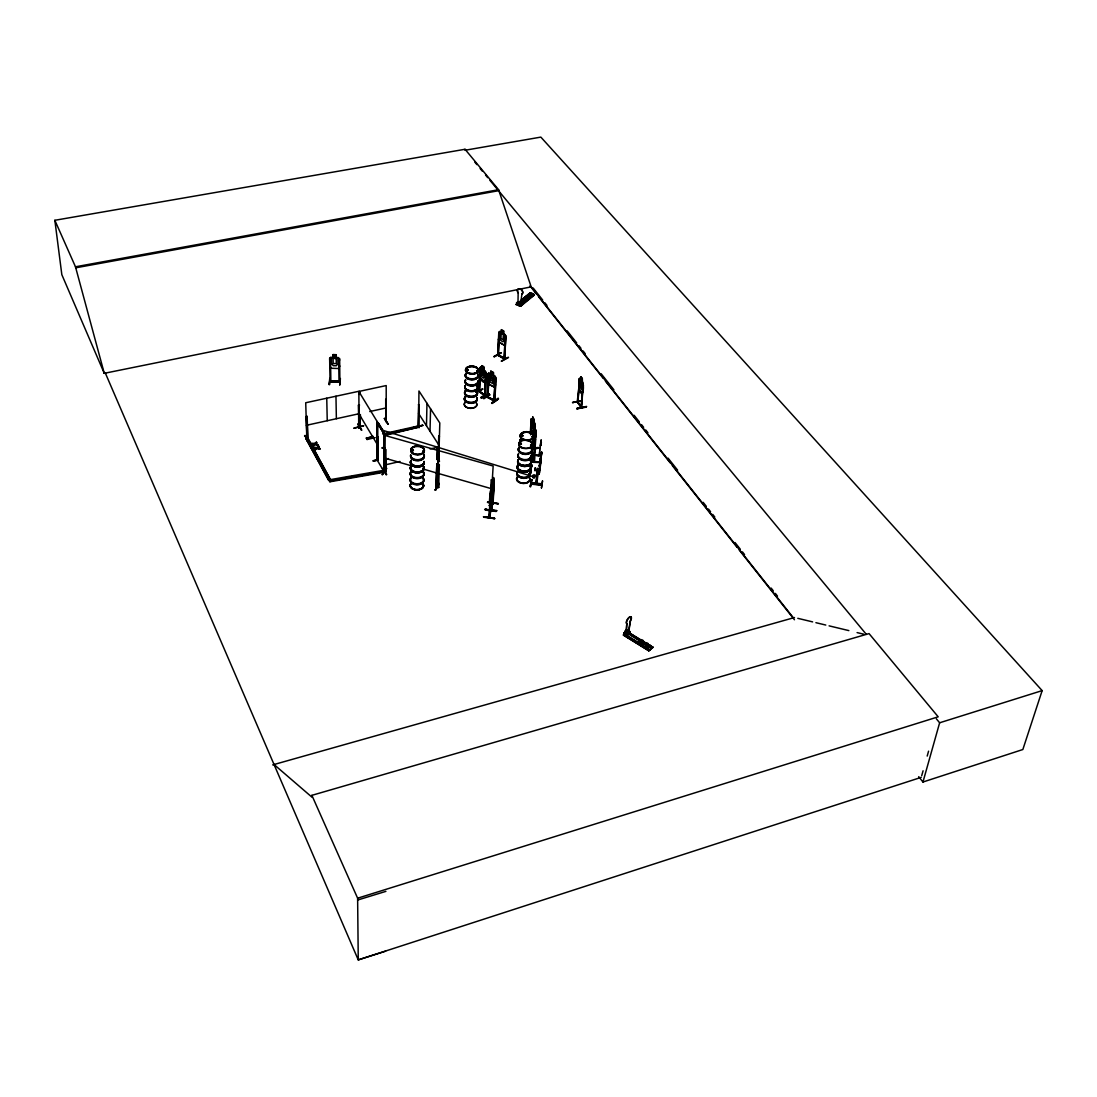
<?xml version="1.0" encoding="UTF-8"?>
<svg xmlns="http://www.w3.org/2000/svg" width="1097" height="1097" viewBox="0 0 1097 1097"><rect width="100%" height="100%" fill="white"/><g stroke="black" fill="none" stroke-linecap="round" stroke-linejoin="round"><path stroke-width="1.5" d="M388.42 458.56L385.088 459.328L385.212 472.204L384.087 471.765L376.833 459.506L376.847 421.605L384.677 433.644L384.54 472.012L384.773 435.413L438.101 450.483M377.286 421.509L376.833 459.506M377.889 459.794L378.012 436.839M377.793 460.301L377.779 423.442L384.169 433.946L384.046 470.832M382.236 474.384L386.158 468.515M382.894 468.419L386.747 474.535M383.648 448.056L383.306 447.247L383.319 448.193M383.319 447.37L383.388 448.22M384.087 471.765L384.224 433.74L376.847 421.605M384.334 418.492L388.256 424.306L384.608 418.423M384.951 460.315L385.993 460.315L384.951 460.315L384.937 471.724L386.048 471.052M385.472 472.19L385.609 449.509L384.567 449.482L385.458 449.729M385.829 399.514L385.774 421.687L385.705 399.308M385.623 471.984L385.609 449.509M385.883 471.573L385.856 460.096M385.568 420.59L386.199 421.591L386.199 385.568L359.816 391.259L359.843 394.454M517.99 303.17L518.154 292.707A3.154 2.276 51.4 0 1 518.374 288.95A3.154 2.276 51.4 0 1 522.117 290.431A3.154 2.276 51.4 0 1 521.884 294.174L520.622 304.212M625.77 631.214C625.537 630.035 626.222 632.146 627.004 631.296M625.468 631.036L626.058 630.322M626.195 631.392L626.894 630.967M626.373 630.652L626.058 631.255M641.772 641.676C640.195 645.543 637.727 638.769 641.484 641.457M533.828 455.282C534.774 452.554 534.979 464.854 533.8 460.521M534.266 456.009L533.8 455.42L533.773 461.96L535.761 433.246L533.704 461.919M534.815 445.327L534.637 447.411L535.021 437.909M534.911 441.063L535.514 431.587M535.514 436.318L535.638 429.955L535.734 432.095M535.706 439.047L534.143 461.988L534.239 461.097M533.882 455.557L534.198 461.851M534.788 443.106L534.979 442.05M417.888 426.939L418.697 404.642L418.67 427.377L418.944 390.985L439.801 422.989L438.965 453.322M418.3 427.391L417.888 426.02L418.684 426.568M384.992 435.454L419.164 427.062L418.437 425.91L382.647 433.959M414.652 427.158L422.907 425.197L413.24 427.405M426.486 425.773L426.966 403.298M430.024 431.299L430.559 408.797M439.225 483.791L435.591 490.29L435.125 489.715M435.975 486.204L437.072 485.944L437.017 487.123L437.73 464.36L436.825 464.113L435.962 486.78M436.825 464.113L436.03 486.876L436.921 487.082M437.155 455.899L437.36 448.262L438.389 448.262L437.36 448.262M437.497 448.467L437.141 459.629M438.252 448.056L437.223 486.876L436.085 486.849M438.718 436.291L439.417 436.771L438.718 436.291L438.156 459.41L437.196 459.588L438.018 459.465M490.332 511.517L493.156 466.019L438.814 450.661L437.813 487.041L438.663 487.548L437.566 487.233L438.43 464.552L439.335 464.813L438.663 487.548L437.648 486.506M438.827 459.067L439.061 436.208M438.841 459.149L438.882 458.189L438.375 459.19M438.69 486.958L437.854 487.027M490.908 504.524L492.43 479.938L491.511 479.677L489.289 517.935L491.072 510.174M493.225 502.673L493.047 503.139M537.475 469.461L536.159 484.326L537.585 468.488L536.899 484.408L538.147 470.339M439.253 483.407L435.468 490.126M423.469 451.004L422.935 451.635M422.866 469.598L423.36 469.091M539.258 462.536L531.688 462.235M422.907 450.84L422.66 451.32M104.297 373.391L61.83 274.661L54.85 220.291L465.032 149.274L465.005 150.262L540.848 137.111L1042.15 690.616L1022.843 749.525L922.961 782.024L918.71 776.662M535.336 436.88L535.747 429.955M411.402 450.223L412.239 449.496M413.199 450.14L412.842 450.771M541.342 455.022L541.315 454.295M479.91 370.923L479.019 391.094L485.231 395.907L486.163 374.008L485.313 373.679L484.929 396.058L486.026 372.514L484.175 370.265L479.8 377.546L484.709 382.003L485.683 379.795L484.764 381.975L480.075 378.136L479.375 391.711L478.662 391.204L484.86 396.003L485.272 380.289M479.979 369.25L479.595 391.506M479.65 391.588L479.211 390.326M489.043 393.796C488.659 398.17 470.805 399.898 489.084 393.878M476.18 392.26L482.79 388.928L476.153 391.821M484.12 367.234L484.6 376.806L483.462 378.163L481.542 376.682L480.609 373.72L480.829 368.661L481.898 368.551C479.746 362.065 487.233 370.183 481.967 365.671L481.926 368.359M483.777 398.814L490.14 394.797M485.436 376.929L485.587 373.57M487.15 396.14L487.932 397.402L487.233 396.154L486.835 397.1L488.11 373.611L488.905 373.117L495.021 376.161L495.83 377.642L494.706 401.159L486.972 397.21M487.671 380.947L488.11 373.611M488.672 375.627L487.959 375.256L488.905 375.462L487.946 397.361M488.905 375.462L487.85 397.361M793.392 617.844L531.167 286.865L498.587 189.712L465.032 149.274M483.681 516.728C517.153 522.309 461.055 513.396 494.569 518.182M490.743 373.967L490.88 371.239L493.485 372.569L494.185 382.044L492.772 383.552L490.359 382.305L489.18 379.466L489.427 374.392L490.757 374.159L490.88 371.239M496.297 511.229C488.398 508.898 474.329 508.885 496.68 510.489M485.861 509.035L485.752 509.79M492.059 403.504C500.89 398.019 500.41 395.647 491.662 402.887M501.151 352.631L493.883 356.635L500.753 352.85M494.843 400.926L495.967 379.055L495.241 378.684L493.828 400.707L494.939 400.967L487.191 396.991M494.994 383.744L494.048 400.556M494.582 401.118L487.74 396.991L494.322 399.802M492.526 500.246L489.317 505.347L489.865 505.978M490.386 510.818L490.578 510.105L488.837 517.839L491.346 485.162L490.222 498.696L490.057 497.599M489.097 517.112L489.084 516.385M490.606 491.209L490.345 496.447L490.866 494.322M498.189 354.674L497.627 354.262L498.285 355.455M490.345 502.22L491.127 489.084M491.511 479.677L491.415 487.959M497.695 355.14L499.012 333.378L498.367 355.51M498.148 355.455L499.642 333.749M490.428 511.613L491.703 486.711C489.577 489.358 488.151 518.456 491.319 494.226M491.045 511.12L493.499 477.552L492.498 488.809M492.772 486.945L491.497 510.215L493.28 481.473M493.143 480.637L493.362 478.566M493.006 503.948L493.856 479.128L493.129 495.296M498.024 398.376L498.436 399.061L491.621 403.339M501.329 332.446L501.466 329.758M492.882 500.122L490.921 510.777M494.116 481.473L493.883 480.801L492.91 504.085L493.102 503.317M493.06 503.962L494.267 480.856M501.26 361.091L508.199 357.252M503.564 331.088L503.413 333.776L504.524 335.353L504.263 340.358L502.988 341.811L500.835 340.523L499.793 337.698L500.054 332.693L501.247 332.487L501.398 329.621L503.715 330.992L503.578 333.694M505.045 337.232L504.483 359.254L505.84 336.011L505.073 334.571L499.601 331.417L498.82 331.938L497.668 355.167L504.51 359.213L505.923 337.478L505.045 337.232L505.923 337.478M505.278 337.094L503.88 358.829M504.359 359.199L503.948 358.116M539.258 462.152L531.688 462.139M520.732 304.13C517.373 304.925 518.95 299.92 516.481 302.937L517.441 305.062L529.933 294.846M518.195 301.908L516.728 304.143L520.06 305.473L521.473 304.322M534.993 438.992L534.801 442.379M517.894 301.785L517.811 303.156L521.761 304.719L521.843 303.348L520.06 305.473M517.784 304.568L518.045 302.169L519.279 302.018M519.512 302.621L519.128 302.758C518.826 309.011 519.8 299.056 518.62 303.32M521.843 303.348L520.431 304.5L520.65 306.296M535.075 469.214C535.802 465.155 534.225 474.727 535.555 467.747M520.335 301.661C525.641 299.879 529.22 288.552 534.349 295.052L520.622 306.31M533.444 448.742L535.144 424.854L531.647 418.56L530.893 429.613L534.047 434.302L530.893 429.613M530.345 432.451L531.167 418.903M530.578 434.714L531.497 421.07M530.921 434.645L531.497 426.116M535.185 424.882L532.84 417.134L532.648 419.89M532.84 417.134L531.524 425.129L533.224 430.202L534.39 423.867L534.033 419.15L532.731 417.148M533.265 446.438L535.007 425.883L534.308 441.803M531.826 479.608L530.098 486.725L531.757 479.608M533.348 448.659L533.183 447.411M533.951 441.241L534.417 434.412M535.034 424.868L533.91 434.193M541.904 484.476L531.167 483.832L541.904 484.49M531.305 483.05L541.987 484.188L531.318 482.886M534.074 445.217L533.622 448.111M534.253 456.064L535.638 429.955M534.897 470.654L535.254 467.706M535.199 470.682L534.979 469.365M532.141 448.687C540.588 446.26 541.054 448.179 532.306 449.413M536.159 484.257L537.16 471.175M537.393 470.16L537.585 468.488M537.695 470.202L537.873 468.515M536.913 484.339L537.804 469.447M539.299 465.526L539.93 464.867L538.792 473.877L541.136 457.915L540.341 461.796M541.452 454.898L539.162 473.918L540.629 457.833M539.34 473.095L539.395 472.368L539.244 473.877M540.903 460.575L541.383 452.307L539.34 466.39L541.178 455.173M540.972 462.166L539.176 473.835M540.89 458.368L541.767 452.156L539.875 465.677M490.935 488.645L491.47 485.176M541.411 487.932L542.494 480.747M626.798 623.645L625.989 634.299L628.43 632.311L630.268 620.833A3.977 1.604 -58.8 0 0 630.761 616.747A3.977 1.604 -58.8 0 0 627.278 619.558A3.977 1.604 -58.8 0 0 626.798 623.645L626.181 634.423L628.622 632.434L630.46 620.957A3.977 1.604 -58.8 0 0 630.953 616.871A3.977 1.604 -58.8 0 0 627.484 619.682A3.977 1.604 -58.8 0 0 626.99 623.768M539.655 451.882L539.34 455.694L539.847 449.948M540.341 462.934L540.259 463.921L540.602 459.149M580.875 406.48L581.259 407.782L577.296 402.05L577.324 401.2L578.064 401.653M579.449 385.691L580.903 376.778L582.342 378.643L582.109 381.372C584.674 384.512 583.302 401.077 578.846 389.092L579.257 378.602L580.779 379.493M586.319 407.11C557.372 412.554 606.257 402.599 576.816 408.317M581.191 406.507L577.214 402.078L579.874 378.328M578.777 385.897L579.257 378.602M579.01 390.738L577.708 402.64L579.518 380.124M578.023 402.572L578.105 401.639M580.807 379.644L581.012 376.765M579.518 384.69L581.232 389.558L582.534 383.278L582.288 378.671L580.903 376.778M583.302 384.197L581.163 407.755M582.109 400.583L572.552 402.572L581.876 400.679M583.124 385.239L581.588 407.714L577.762 402.037M493.143 490.085L491.977 495.405L493.458 486.629M534.746 447.411L534.938 445.327M531.113 484.147L541.822 485.258M531.181 483.777L541.877 484.874M339.741 384.924L340.303 378.547L339.796 384.512M340.385 378.588L339.809 384.814M340.015 382.058L338.891 381.235L340.029 381.057M339.124 381.002L329.991 380.769L329.978 381.825L331.075 381.825L331.075 380.824M332.926 354.646L332.967 357.444L329.649 358.253L330.06 381.797L339.878 382.071L339.659 358.513L336.299 357.526L336.258 354.729L332.926 354.646L336.258 354.729M338.671 359.939L339.59 359.967L338.671 359.939L339.028 381.825M494.541 518.566L483.64 517.236M496.667 510.914L485.806 509.529L496.653 510.845M540.89 459.122L541.232 457.065M330.567 359.72L329.621 359.912L330.567 359.72L330.855 381.879M329.731 378.671L329.086 384.636L330.211 378.3M338.589 368.427L339.659 365.781L338.671 368.523L330.869 368.249M330.238 378.287L329.649 384.649M539.765 450.072L540.026 447.672M329.649 358.321L330.745 357.403M329.786 365.603L330.869 368.318M330.691 357.375L338.452 357.581M493.28 485.573L492.375 491.045L492.224 489.934M540.053 447.96L541.191 439.774L541.191 443.243L541.342 442.338C539.998 453.13 542.206 431.944 540.273 446.026M649.986 649.89L649.342 650.425L623.658 634.505L624.124 632.791L626.689 634.381L626.538 635.561L629.637 633.038L630.062 631.625L627.498 630.048M649.781 649.89L623.974 633.984L624.124 632.791M625.263 630.679C624.111 637.467 626.716 624.604 626.305 632.407L623.658 634.505M626.689 634.381L626.222 636.095L629.884 633.106L630.062 631.625M438.526 458.436L438.073 457.97M640.963 639.633L637.275 642.938L640.963 639.633C649.479 641.197 632.516 648.437 643.555 641.224M533.142 447.425L533.622 447.329M645.845 642.65L642.156 645.968L645.845 642.65C654.374 644.213 637.412 651.508 648.437 644.254M650.178 645.324L646.49 648.656L650.178 645.324L652.742 647.23L648.039 645.31M492.32 485.889L492.567 484.092M536.954 470.215L537.023 469.749M538.257 469.502L538.12 470.476L536.927 470.352L537.064 469.365M541.411 454.473L541.767 452.156M537.036 484.284L536.268 483.654M530.687 486.78L531.784 480.075M377.642 459.286L377.985 459.849M359.007 427.199C360.474 429.503 357.238 425.773 359.775 426.431M358.705 426.733L359.514 427.035M518.154 302.937L519.018 302.1M518.799 303.101L519.484 302.333L518.538 303.32M384.8 471.093L385.911 470.832L385.472 471.614M384.8 471.504L384.896 470.106L329.402 479.814L329.415 480.513L329.936 481.789L385.458 472.067L384.896 470.805M539.861 466.28L539.587 467.61M361.599 430.243L358.033 424.333M625.619 630.501L626.606 629.911M492.594 503.153L492.772 502.467M359.775 427.282L358.705 427.405L358.609 405.259L359.514 405.081M489.701 503.07L490.99 497.668M353.988 428.324L363.765 425.773L354.016 427.995M493.033 479.91L493.623 477.565M492.567 484.161L493.952 479.252M921.699 775.702L923.084 770.793M927.198 756.08L928.569 751.171M922.961 782.024L939.635 722.786L936.358 718.823M422.866 425.526L414.817 427.35M533.937 434.33L534.637 432.191M486.862 396.346L487.754 396.757M527.534 298.041C525.093 300.619 525.545 295.422 527.52 298.261M527.492 298.178L525.504 297.753M581.904 393.576L582.699 391.519M484.257 394.947L479.403 391.149L485.148 395.03M484.326 394.797L485.258 395.112M478.745 391.218L479.732 367.783L480.513 367.276L481.994 368.51M626.264 630.83L626.689 630.844M518.511 453.678A6.76 4.182 3.8 0 0 524.092 459.588A6.76 4.182 3.8 0 0 531.469 455.049L531.579 454.501M484.764 381.975L485.614 379.727M531.209 444.655L530.55 445.053L531.414 445.053M531.62 445.259L530.879 444.792A6.829 4.196 3.8 0 0 532.827 439.938M531.99 436.812L532.607 437.237M520.595 444.066L520.184 443.366M521.294 443.517L521.157 443.983M521.459 444.162L521.24 443.449M519.512 444.12L520.225 443.229M639.236 641.251L640.621 642.623L641.69 641.443M519.416 302.498L518.963 303.033M540.807 459.52L540.986 458.834M582.041 400.899L572.565 402.544M304.527 436.016C305.94 433.809 309.409 441.995 307.928 442.077L305.062 435.454M308.394 441.543L304.993 435.509M505.374 343.251L504.442 345.418L505.306 343.183M381.852 447.727L382.017 448.22M382.839 447.891L382.73 448.056M476.742 370.827L477.552 370.676L476.934 371.211M476.797 370.978L477.743 370.992L477.25 370.484M494.404 387.186L495.433 384.828M487.699 380.947L488.494 383.936L494.432 387.172L495.529 384.896M423.113 468.995L437.484 473.246M467.103 369.291L466.609 370.251M490.441 511.106L489.481 516.989M492.718 503.276L491.456 510.16L491.648 508.72M413.432 450.428L412.582 449.605M413.116 449.948L412.006 450.223M482.721 389.257L476.084 392.136M497.64 354.331L498.326 354.688M501.082 352.973L494.267 356.868M384.91 471.066L385.527 471.134M384.992 471.422L386.048 471.449L385.157 471.696M518.387 302.553L519.238 302.662L516.084 304.527L530.125 293.091L534.061 294.64L519.347 305.816M386.569 468.611L382.25 474.85L386.651 468.254M623.425 635.026L648.875 650.809L623.329 635.081L623.905 634.615M624.316 634.121L623.645 634.656L649.109 650.439M648.793 650.864L652.976 647.34L628.43 632.311M651.975 648.025L626.593 632.091M359.665 427.295L359.583 414.954M435.029 490.057L439.321 483.777M490.14 501.59L491.305 501.658L490.14 501.823M492.539 500.246L489.289 505.813L492.567 500.616M490.661 504.702L493.293 499.437M437.73 486.204L438.457 486.711M439.335 464.813L438.279 464.771M650.014 649.877L624.371 633.929M438.114 457.888L438.841 458.203M438.073 458.642L437.127 458.875M580.848 407.261L581.561 407.631M577.982 402.517L577.79 401.255M532.018 436.647L532.854 436.606L532.21 437.045M519.909 443.874L519.964 443.353M519.717 444.148L520.869 444.367L521.089 443.476M521.514 436.085C522.295 434.467 519.786 436.03 522.295 436.236M522.186 435.07L522.638 435.742L521.555 436.208M522.748 436.181L522.158 435.125M466.801 370.21L467.665 369.73M467.665 369.881L467.418 369.319M467.404 370.279L467.747 369.524L467.775 370.402M377.601 454.912L377.629 456.174M377.601 455.721L377.601 455.173M466.568 369.456L466.376 370.265M377.587 442.091L377.821 441.296M377.615 442.146L377.807 441.241M377.821 426.829L377.834 426.034M329.978 381.591L339.905 381.825M652.784 646.942L649.369 650.384M533.293 294.325L519.251 305.748L533.293 294.325L534.088 294.791L520.376 306.036M534.074 294.366L519.855 306.008M521.061 300.427L530.139 292.817M520.595 301.771L530.893 293.393M520.938 301.73L530.921 293.557M623.974 633.984L626.305 632.407M521.884 294.174L521.788 294.27A3.154 2.276 51.4 0 0 522.007 290.513A3.154 2.276 51.4 0 0 518.264 289.046A3.154 2.276 51.4 0 0 518.045 292.789L518.154 292.707M314.784 450.291L316.91 448.207L320.077 448.632L316.91 448.673L314.784 450.291C313.742 448.152 318.555 447.603 314.51 449.797M312.316 445.821C316.347 443.654 311.548 444.189 312.59 446.314L314.716 444.71C323.135 445.739 310.478 442.544 317.883 445.135M316.197 448.536C312.22 448.646 313.015 446.342 316.58 447.713L318.679 446.122C319.734 448.22 314.99 448.769 318.953 446.616M313.372 447.741L316.594 448.179L318.679 446.122M311.178 443.325C311.095 445.039 311.85 442.077 314.386 443.75L316.471 442.173L316.759 443.119L315.113 444.354M312.59 446.314L314.702 444.244L317.869 444.669M316.471 442.173L314.386 443.75M315.1 443.887L316.745 442.653M531.209 419.013L532.689 420.055M359.473 427.967L358.952 405.191M495.967 379.055L495.021 378.835M487.767 380.892L488.439 383.991M493.403 372.623L490.812 371.293M479.8 367.865L480.541 367.399M340.001 381.262L339.796 382.113M488.028 373.679L488.988 373.062M639.386 641.292L640.95 641.114M525.614 297.836L527.506 298.11M519.621 443.476L520.581 443.257M532.977 436.675L532.635 436.606M521.267 444.189L519.512 443.86M522.556 436.291L522.542 435.838M423.154 469.53L422.921 468.748M516.07 304.5L520.019 306.063M411.951 449.907L412.993 449.935M413.24 450.456L412.541 450.579M504.798 358.266L498.395 354.948L504.524 358.472M498.449 339.11L499.025 342.182L504.524 345.377M505.84 336.011L505.004 334.612M499.025 342.182L504.469 345.267M534.788 476.619C537.722 474.123 530.345 474.302 533.759 476.619M484.613 395.441L484.709 394.687M481.158 397.717L489.07 394.18L481.446 397.992M483.996 369.963L486.026 372.514M486.163 374.008L485.313 373.679M386.226 474.878L382.455 468.556M438.005 459.424L439.472 461.343M438.018 459.026L437.059 459.369M358.609 427.227L359.103 427.981L358.856 391.506L384.567 433.699M307.722 438.046L306.721 437.964L307.9 438.005L330.732 480.171L307.681 438.539M649.52 650.274L625.455 635.369M652.427 647.82L648.258 645.132M531.524 454.898L539.299 455.666L531.812 454.844M531.236 445.259L530.921 445.121M522.378 435.852L521.336 435.619M921.247 777.334L358.253 959.889L105.353 373.103L104.27 373.323L75.474 266.79L54.85 220.291M385.609 951.181L358.253 959.889L357.622 898.21L311.877 795.339L869.043 633.6L938.196 716.821L357.622 898.21M939.635 722.786L1042.15 690.616M467.61 369.991L466.911 370.018M467.555 370.471C468.693 368.139 464.977 370.731 467.253 370.292M436.222 486.602L437.1 486.821M357.636 900.034L385.925 891.354M384.54 470.86L385.815 471.257M272.687 764.897L794.489 617.529M518.73 303.17L519.155 302.114M378.383 460.137L373.254 461.014L378.204 459.424M373.241 460.973L378.218 459.794L373.241 460.658M360.077 427.117L360.433 414.707M385.061 464.922L400.035 461.467M307.928 438.21L305.857 438.443L328.73 479.938L330.718 479.471M430.093 448.975L438.416 447.069M358.733 426.376L359.651 426.226L359.199 427.419M361.516 430.106L357.924 424.182M383.868 470.64L384.745 470.435M419.04 405.177L418.355 404.724M375.229 437.648L367.084 439.486L366.398 438.306L372.898 436.153M366.398 438.306L372.898 436.853M385.911 433.918L407.042 429.16M410.292 428.433L416.791 426.966M366.384 437.621L367.084 438.8L373.597 437.333M384.992 434.769L419.164 427.062M307.05 416.312L307.763 438.882L307.174 416.517L306.145 416.503L307.078 439.047M306.255 416.723L307.174 416.517M358.966 427.94L358.5 405.081L359.391 404.875M359.281 405.725L358.5 405.081M306.406 425.307L359.459 413.638M369.771 411.54L386.103 407.947M494.226 399.802L494.514 400.323M532.114 448.988L538.613 447.741L532.086 449.057M535.377 426.431L534.678 425.951M104.27 373.323L517.757 289.581M521.102 288.909L531.167 286.865M576.789 408.674L586.127 406.781M580.862 406.576L581.698 406.85L577.598 401.749M578.805 389.133L578.736 385.842M583.247 384.238L579.764 378.232M583.481 385.76L582.795 385.308L581.232 407.138M75.474 266.79L498.587 189.712M75.611 267.833L498.532 190.713M344.554 477.867L347.914 477.277M351.273 476.688L354.633 476.098M369.771 473.451L373.131 472.862M329.402 479.814L329.923 481.089L385.472 471.367M412.829 450.634L411.485 450.113M412.87 449.509L411.937 450.113M521.815 435.084L521.336 436.126M478.991 390.258L479.403 390.916M359.981 414.803L360.227 427.377L360.104 415.009M497.901 354.948L504.743 358.993M360.447 426.994L360.68 426.637M360.227 427.336L360.186 426.527M467.034 369.346L467.87 369.908M330.142 381.043L330.869 380.782M331.075 381.057L339.796 381.29M531.784 455.159L539.313 455.502M531.73 461.412L539.285 461.851L531.688 461.864M539.971 466.403L539.299 466.266M537.05 469.612L538.243 469.735M531.359 482.653L542.055 483.818M361.599 430.01L358.061 424.086M317.307 447.85L320.077 448.632M317.307 448.316L320.091 449.098M311.425 443.778L313.989 444.107M313.372 447.274L316.183 448.07M493.156 502.604L492.58 503.221M487.548 502.44L498.326 503.852M485.381 510.064L496.228 511.49M521.994 435.043L522.721 435.399M521.651 435.893L522.542 435.742M520.856 443.298L520.376 443.161A6.829 4.196 3.8 0 1 520.211 439.952M797.793 618.324L812.616 621.889M815.907 622.685L825.794 625.057M829.085 625.852L848.859 630.61M857.086 632.599L863.682 634.176M436.675 464.319L437.58 464.58M491.36 479.896L492.292 480.157M436.167 486.067L437.127 486.012M384.69 458.121L410.278 465.457M438.183 473.424L490.345 488.371M382.606 430.243L532.223 476.386M517.907 304.472L519.128 304.952M652.276 647.929L651.7 648.396L627.676 633.531M542.562 481.144L541.507 487.877M652.893 647.436L628.65 632.585M488.343 384.046L494.432 387.172M628.471 632.9L645.434 643.39L628.252 633.079M623.836 633.024L626.401 634.615M480.459 367.426L485.944 372.555M484.86 381.934L479.924 378.218C478.429 369.908 480.198 383.552 484.737 382.003M274.044 764.513L311.932 797.149L311.877 795.339M418.218 426.541L419.15 427.748M501.617 361.256L508.528 357.499M474.74 161.999L476.893 164.619M480.143 168.527L482.31 171.132M485.56 175.054L487.712 177.659M489.879 180.265L866.356 634.395M533.156 288.017L542.713 300.071M544.839 302.758L546.964 305.432M567.149 330.883L576.707 342.936M578.832 345.624L580.957 348.298M583.083 350.971L585.208 353.659M601.142 373.748L613.895 389.819M634.08 415.269L639.386 421.961M641.512 424.649L643.637 427.323M645.763 429.997L647.888 432.684M668.073 458.135L677.631 470.188M703.136 502.33L706.317 506.348M708.443 509.035L710.568 511.709M712.693 514.383L714.819 517.071M735.004 542.521L740.31 549.213M742.436 551.887L744.561 554.575M771.122 588.061L773.248 590.735M775.373 593.422L777.499 596.096M530.002 285.864L536.364 293.9M538.49 296.588L603.281 378.383M605.407 381.07L670.185 462.865M672.31 465.553L737.102 547.348M739.227 550.036L794.447 619.764M581.122 377.697L581.849 379.74L581.053 378.616M578.942 389.065L582.013 393.549M436.921 457.161L439.458 461.042M418.533 413.377L439.184 445.574M388.036 424.278L384.389 418.41M494.912 376.285L495.734 377.642M359.021 413.939L378.342 446.232M304.939 435.893L306.982 439.513M490.29 373.816L494.665 386.624M384.498 447.453L384.485 447.768M498.6 339.11L499.162 342.086M306.831 439.033L305.72 402.75L359.295 391.19L359.322 394.399M305.857 438.443L328.743 480.623L328.73 479.938M329.923 481.089L329.936 481.789M326.755 398.211L327.235 420.727M336.148 354.825L336.189 357.608L337.876 358.568L337.958 363.642L336.326 365.754L333.227 365.671L331.527 363.464L331.431 358.39L333.077 357.526L333.035 354.742M335.97 396.223L336.368 418.711M367.084 438.8L367.084 439.486M422.688 465.251A6.788 4.251 1 0 1 422.126 470.695A6.788 4.251 1 0 1 413.446 471.203A6.788 4.251 1 0 1 411.032 465.923M423.812 453.993A6.829 4.251 1 0 1 418.19 459.698A6.829 4.251 1 0 1 410.703 454.748M424.196 461.727A6.911 4.306 1 0 1 416.27 466.39A6.911 4.306 1 0 1 411.018 460.315M424.182 462.056A6.911 4.306 1 0 1 416.27 466.705A6.911 4.306 1 0 1 411.005 460.644M423.785 455.049A6.829 4.251 1 0 1 418.176 460.767A6.829 4.251 1 0 1 410.676 455.803M410.607 461.042A6.815 4.251 1 0 0 417.189 466.019A6.815 4.251 1 0 0 424.1 461.371A6.801 4.237 1 0 1 417.189 466.006A6.801 4.237 1 0 1 410.621 461.042M423.881 454.665A6.925 4.306 1 0 1 418.19 460.452A6.925 4.306 1 0 1 410.593 455.42M423.895 454.336A6.925 4.306 1 0 1 418.19 460.123A6.925 4.306 1 0 1 410.593 455.104M422.702 465.375A6.815 4.265 1 0 1 422.139 470.846A6.815 4.265 1 0 1 413.432 471.353A6.815 4.265 1 0 1 411.005 466.047M423.291 479.06A6.76 4.278 1 0 1 416.846 484.833A6.76 4.278 1 0 1 410.813 478.758M423.195 484.01A6.76 4.292 1 0 1 416.75 489.783A6.76 4.292 1 0 1 410.731 483.708M422.578 470.86A6.774 4.265 1 0 1 422.03 476.331A6.774 4.265 1 0 1 413.35 476.825A6.774 4.265 1 0 1 410.922 471.532M422.523 477.373A6.856 4.333 1 0 1 421.961 482.927A6.856 4.333 1 0 1 413.185 483.434A6.856 4.333 1 0 1 410.744 478.059M422.523 477.689A6.856 4.333 1 0 1 421.947 483.242A6.856 4.333 1 0 1 413.185 483.763A6.856 4.333 1 0 1 410.731 478.374M423.305 478.031A6.76 4.278 1 0 1 416.86 483.791A6.76 4.278 1 0 1 410.827 477.73M422.564 471.888A6.774 4.265 1 0 1 422.002 477.373A6.774 4.265 1 0 1 413.336 477.867A6.774 4.265 1 0 1 410.909 472.574M422.647 471.504A6.87 4.319 1 0 1 422.084 477.044A6.87 4.319 1 0 1 413.281 477.565A6.87 4.319 1 0 1 410.827 472.19M422.647 471.175A6.87 4.319 1 0 1 422.084 476.729A6.87 4.319 1 0 1 413.295 477.236A6.87 4.319 1 0 1 410.84 471.861M423.949 469.009A6.801 4.265 1 0 1 415.31 472.382A6.801 4.265 1 0 1 410.991 466.513M422.702 465.827A6.801 4.265 1 0 1 423.977 467.898M423.154 483.873A6.719 4.265 1 0 1 416.764 489.619A6.719 4.265 1 0 1 410.772 483.571M477.826 381.893A6.417 3.771 2.3 0 1 470.654 385.952A6.417 3.771 2.3 0 1 465.553 380.632M476.331 384.828A6.39 3.771 2.3 0 1 476.002 389.668A6.39 3.771 2.3 0 1 467.857 390.093A6.39 3.771 2.3 0 1 465.389 385.404M477.689 373.775A6.431 3.771 2.3 0 1 471.779 378.835A6.431 3.771 2.3 0 1 465.827 373.474M477.935 381.221A6.5 3.826 2.3 0 1 470.668 385.335A6.5 3.826 2.3 0 1 465.498 379.946M477.922 381.537A6.5 3.826 2.3 0 1 470.654 385.65A6.5 3.826 2.3 0 1 465.485 380.248M477.867 380.865A6.417 3.771 2.3 0 1 470.695 384.937A6.417 3.771 2.3 0 1 465.594 379.603M477.648 374.804A6.431 3.771 2.3 0 1 471.737 379.877A6.431 3.771 2.3 0 1 465.786 374.502M477.743 374.434A6.513 3.812 2.3 0 1 471.751 379.562A6.513 3.812 2.3 0 1 465.718 374.118M477.757 374.118A6.513 3.812 2.3 0 1 471.765 379.247A6.513 3.812 2.3 0 1 465.731 373.803M476.345 384.951A6.404 3.785 2.3 0 1 476.016 389.819A6.404 3.785 2.3 0 1 467.843 390.244A6.404 3.785 2.3 0 1 465.361 385.527M476.633 398.225A6.363 3.798 2.3 0 1 471.614 403.326A6.363 3.798 2.3 0 1 464.47 398.869M464.895 397.923A6.363 3.798 2.3 0 1 465.731 397.1M476.441 403.052A6.363 3.812 2.3 0 1 470.586 408.18A6.363 3.812 2.3 0 1 464.703 402.75M476.948 391.176A6.39 3.785 2.3 0 1 474.507 395.756A6.39 3.785 2.3 0 1 466.362 394.92A6.39 3.785 2.3 0 1 465.992 390.038M476.729 397.854A6.459 3.84 2.3 0 1 471.641 403.024A6.459 3.84 2.3 0 1 464.388 398.513M464.826 397.553A6.459 3.84 2.3 0 1 465.677 396.716M476.742 397.553A6.459 3.84 2.3 0 1 471.655 402.722A6.459 3.84 2.3 0 1 464.401 398.211M464.84 397.251A6.459 3.84 2.3 0 1 465.677 396.401M476.688 397.21A6.363 3.798 2.3 0 1 474.247 401.817A6.363 3.798 2.3 0 1 466.129 400.967A6.363 3.798 2.3 0 1 465.759 396.086M476.893 392.191A6.376 3.785 2.3 0 1 474.453 396.785A6.376 3.785 2.3 0 1 466.321 395.935A6.376 3.785 2.3 0 1 465.964 391.053M476.989 391.821A6.472 3.84 2.3 0 1 474.521 396.47A6.472 3.84 2.3 0 1 466.266 395.619A6.472 3.84 2.3 0 1 465.896 390.669M477.003 391.506A6.472 3.84 2.3 0 1 474.535 396.154A6.472 3.84 2.3 0 1 466.28 395.304A6.472 3.84 2.3 0 1 465.91 390.354M476.29 385.733A6.376 3.771 2.3 0 1 475.961 390.573A6.376 3.771 2.3 0 1 467.816 390.998A6.376 3.771 2.3 0 1 465.347 386.309M476.331 385.225A6.404 3.785 2.3 0 1 476.002 390.079A6.404 3.785 2.3 0 1 467.829 390.505A6.404 3.785 2.3 0 1 465.347 385.787M476.427 403.257A6.363 3.812 2.3 0 1 470.572 408.386A6.363 3.812 2.3 0 1 464.689 402.969M531.455 457.188A6.76 4.182 3.8 0 1 523.159 460.507A6.76 4.182 3.8 0 1 518.442 454.72M531.401 447.713A6.788 4.182 3.7 0 1 529.001 452.8A6.788 4.182 3.7 0 1 520.335 451.882A6.788 4.182 3.7 0 1 519.745 446.493M531.332 448.769A6.774 4.182 3.7 0 1 528.932 453.856A6.774 4.182 3.7 0 1 520.266 452.938A6.774 4.182 3.7 0 1 519.676 447.535M531.442 448.385A6.87 4.237 3.7 0 1 529.015 453.541A6.87 4.237 3.7 0 1 520.225 452.608A6.87 4.237 3.7 0 1 519.635 447.137M531.455 448.07A6.87 4.237 3.7 0 1 529.028 453.212A6.87 4.237 3.7 0 1 520.252 452.293A6.87 4.237 3.7 0 1 519.649 446.822M531.538 455.406A6.856 4.251 3.8 0 1 524.064 460.013A6.856 4.251 3.8 0 1 518.401 454.007M531.524 455.721A6.856 4.251 3.8 0 1 524.037 460.329A6.856 4.251 3.8 0 1 518.374 454.336M530.564 460.027A6.76 4.196 3.8 0 1 524.585 465.718A6.76 4.196 3.8 0 1 518.113 459.725M530.537 460.493A6.76 4.196 3.8 0 1 524.544 466.184A6.76 4.196 3.8 0 1 518.086 460.192M530.509 460.287A6.719 4.182 3.8 0 1 524.558 465.937A6.719 4.182 3.8 0 1 518.141 459.986M529.7 472.67A6.705 4.21 3.8 0 1 523.749 478.361A6.705 4.21 3.8 0 1 517.331 472.368M517.044 477.154A6.678 4.21 3.8 0 0 523.434 483.146A6.678 4.21 3.8 0 0 529.357 477.456A6.705 4.223 3.8 0 1 523.42 483.311A6.705 4.223 3.8 0 1 517.016 477.291M518.579 465.279A6.705 4.196 3.8 0 0 517.318 467.253A6.733 4.196 3.8 0 1 518.566 465.279M530.221 466.129A6.815 4.265 3.8 0 1 527.822 471.312A6.815 4.265 3.8 0 1 519.1 470.38A6.815 4.265 3.8 0 1 518.511 464.881M530.249 465.814A6.815 4.265 3.8 0 1 527.835 470.997A6.815 4.265 3.8 0 1 519.114 470.065A6.815 4.265 3.8 0 1 518.524 464.566M529.824 471.971A6.801 4.265 3.8 0 1 523.79 477.743A6.801 4.265 3.8 0 1 517.29 471.669M529.81 472.286A6.801 4.265 3.8 0 1 523.776 478.059A6.801 4.265 3.8 0 1 517.277 471.984M530.262 472.711A6.705 4.21 3.8 0 1 522.94 477.277A6.705 4.21 3.8 0 1 517.4 471.34M530.495 460.809A6.733 4.182 3.8 0 1 524.531 466.472A6.719 4.182 3.8 0 1 518.099 460.521A6.733 4.182 3.8 0 0 524.531 466.472A6.719 4.182 3.8 0 0 530.482 460.822M529.357 477.798A6.705 4.223 3.8 0 1 523.406 483.516A6.705 4.223 3.8 0 1 517.002 477.497M532.758 439.595A6.747 4.127 3.8 0 1 532.072 443.682M520.458 442.461A6.747 4.127 3.8 0 1 520.335 439.28M532.689 440.637A6.733 4.127 3.8 0 1 532.004 444.738M519.896 442.448A6.733 4.127 3.8 0 1 520.266 440.336M532.799 440.254A6.829 4.196 3.8 0 1 532.1 444.408M520.348 442.845A6.829 4.196 3.8 0 1 520.225 439.623M532.374 446.506A6.815 4.196 3.8 0 1 531.675 450.661M519.43 448.344A6.815 4.196 3.8 0 1 519.388 447.247M532.388 446.177A6.815 4.196 3.8 0 1 531.702 450.332M531.922 451.731A6.692 4.141 3.8 0 1 531.236 455.831M531.908 452.142A6.719 4.155 3.8 0 1 531.222 456.242M531.935 451.882A6.719 4.155 3.8 0 1 531.25 455.982M531.688 464.867A6.76 4.21 3.8 0 1 530.495 467.966M518.346 465.649A6.76 4.21 3.8 0 1 518.305 464.538M531.661 465.183A6.76 4.223 3.8 0 1 530.468 468.282M518.319 465.964A6.76 4.223 3.8 0 1 518.291 464.854M531.62 464.525A6.678 4.155 3.8 0 1 530.441 467.569M531.469 458.34A6.692 4.155 3.8 0 1 530.797 462.454M531.579 457.97A6.788 4.21 3.8 0 1 530.893 462.125M531.606 457.641A6.788 4.21 3.8 0 1 530.907 461.81M530.715 469.269A6.637 4.155 3.8 0 1 528.836 474.123M531.853 452.663A6.692 4.141 3.8 0 1 529.974 457.49M530.715 469.612A6.664 4.169 3.8 0 1 528.836 474.48M531.551 457.312A6.692 4.155 3.8 0 1 530.866 461.412M531.551 465.553A6.664 4.155 3.8 0 1 530.372 468.597M531.894 452.348A6.719 4.155 3.8 0 1 531.209 456.448M530.729 469.406A6.664 4.169 3.8 0 1 528.85 474.274M535.405 436.249L535.446 437.991L535.528 436.263M481.857 369.456L481.638 374.516L483.558 376.01L483.791 370.937L481.857 369.456M482.351 366.535L483.558 368.4L482.351 366.535M490.716 375.064L490.469 380.138L492.882 381.372L493.143 376.298L490.716 375.064M491.305 372.102L492.814 373.816L491.305 372.102M487.562 502.124L498.395 503.619L487.548 502.138M501.206 333.378L500.945 338.383L503.098 339.672L503.372 334.667L501.206 333.378M501.754 330.485L503.098 332.199L501.754 330.485M523.817 297.973L527.739 299.81L523.817 297.973M525.216 296.848L529.138 298.672L525.216 296.848M526.45 295.833L530.372 297.657L526.45 295.833M527.835 294.709L531.757 296.533L527.835 294.709M528.754 293.955L532.676 295.765L528.754 293.955M532.511 421.001L532.168 426.13L533.375 428.008L533.732 422.866L532.511 421.001M532.95 418.108L533.677 420.233L532.95 418.108M580.628 380.563L580.19 385.637L581.424 387.392L581.863 382.332L580.628 380.563M540.464 458.107L540.053 461.124L540.464 458.107M532.648 476.729C534.116 481.062 536.803 474.178 532.648 476.729M384.636 471.696L385.554 471.888L384.622 471.641M384.882 433.809L383.991 434.014L377.848 423.675L378.739 423.469L384.882 433.809M335.6 355.332L333.598 355.277L333.611 356.182L335.613 356.237L335.6 355.332M336.203 358.527L333.09 358.445L333.186 363.505L336.285 363.587L336.203 358.527M413.267 453.431A6.856 4.237 1 0 0 424.32 450.867A6.856 4.237 1 0 0 415.036 446.191A6.856 4.251 1 0 0 413.267 453.459A6.856 4.251 1 0 0 424.333 450.894A6.856 4.251 1 0 0 415.036 446.205A6.856 4.237 1 0 0 413.267 453.431M413.267 453.966A6.829 4.237 1 0 0 424.292 451.416A6.829 4.237 1 0 0 415.036 446.74A6.829 4.237 1 0 0 413.267 453.966M417.162 467.061A6.801 4.251 1 0 0 424.073 462.427A6.815 4.251 1 0 1 417.162 467.075A6.815 4.251 1 0 1 410.58 462.084A6.801 4.251 1 0 0 417.162 467.061M422.139 471.066A6.815 4.265 1 0 0 422.702 465.594A6.788 4.251 1 0 1 422.126 471.038A6.815 4.265 1 0 1 413.432 471.573A6.815 4.265 1 0 1 410.991 466.266A6.788 4.251 1 0 0 413.446 471.545A6.788 4.251 1 0 0 422.126 471.038M415.31 472.697A6.774 4.251 1 0 0 423.908 469.338A6.76 4.237 1 0 1 415.31 472.684A6.774 4.251 1 0 1 411.005 466.842A6.76 4.237 1 0 0 415.31 472.684M423.949 468.227A6.774 4.251 1 0 0 422.674 466.17A6.76 4.237 1 0 1 423.936 468.227M416.75 490.002A6.76 4.292 1 0 0 423.181 484.216A6.719 4.265 1 0 1 416.75 489.975A6.76 4.292 1 0 1 410.731 483.914A6.719 4.265 1 0 0 416.75 489.975M468.09 372.774A6.431 3.744 2.3 0 0 478.361 370.539A6.431 3.744 2.3 0 0 469.489 366.371A6.459 3.771 2.3 0 0 468.076 372.815A6.459 3.771 2.3 0 0 478.374 370.567A6.459 3.771 2.3 0 0 469.475 366.371A6.431 3.744 2.3 0 0 468.09 372.774M468.062 373.309A6.431 3.757 2.3 0 0 478.333 371.074A6.431 3.757 2.3 0 0 469.461 366.905A6.431 3.757 2.3 0 0 468.062 373.309M468.062 373.007A6.459 3.771 2.3 0 0 478.374 370.759A6.459 3.771 2.3 0 0 469.475 366.576A6.459 3.771 2.3 0 0 468.062 373.007M521.569 447.357A6.815 4.182 3.7 0 0 532.306 444.834A6.815 4.182 3.7 0 0 522.762 440.199A6.815 4.182 3.7 0 0 521.569 447.357M521.555 447.658A6.788 4.169 3.7 0 0 532.264 445.135A6.788 4.169 3.7 0 0 522.762 440.514A6.788 4.169 3.7 0 0 521.555 447.658M524.585 465.553A6.733 4.182 3.8 0 0 530.55 459.89A6.719 4.182 3.8 0 1 524.585 465.553A6.719 4.182 3.8 0 1 518.168 459.602A6.733 4.182 3.8 0 0 524.585 465.553M527.808 470.586A6.733 4.196 3.8 0 0 530.18 465.471A6.719 4.196 3.8 0 1 527.808 470.572A6.733 4.196 3.8 0 1 519.21 469.667A6.733 4.196 3.8 0 1 518.634 464.237A6.719 4.196 3.8 0 0 519.224 469.667A6.719 4.196 3.8 0 0 527.808 470.572M525.024 472.176A6.705 4.196 3.8 0 0 530.605 467.583A6.733 4.196 3.8 0 1 525.024 472.176A6.733 4.196 3.8 0 1 517.345 468.35A6.705 4.196 3.8 0 0 525.024 472.176M523.008 438.978A6.774 4.127 3.7 0 0 533.691 436.483A6.774 4.127 3.7 0 0 524.188 431.903A6.774 4.127 3.7 0 0 523.008 438.978M522.995 439.486A6.747 4.114 3.7 0 0 533.622 437.004A6.747 4.114 3.7 0 0 524.174 432.437A6.747 4.114 3.7 0 0 522.995 439.486A6.719 4.1 3.7 0 0 533.595 436.99A6.719 4.1 3.7 0 0 524.188 432.451A6.719 4.1 3.7 0 0 523.008 439.472M522.995 439.184A6.774 4.127 3.7 0 0 533.677 436.688A6.774 4.127 3.7 0 0 524.174 432.108A6.774 4.127 3.7 0 0 522.995 439.184M531.634 449.935A6.705 4.127 3.8 0 0 532.827 446.904A6.719 4.141 3.8 0 1 531.647 449.935M531.565 450.977A6.705 4.127 3.8 0 0 532.744 447.946A6.719 4.141 3.8 0 1 531.579 450.977"/></g></svg>
